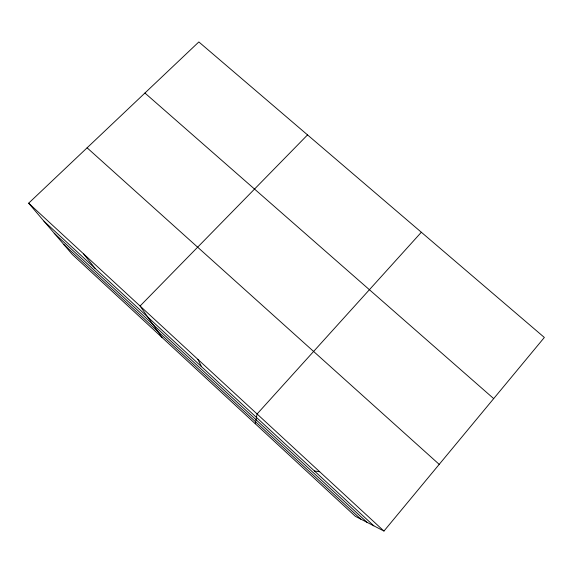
<?xml version="1.0" encoding="UTF-8"?>
<svg xmlns="http://www.w3.org/2000/svg" width="573" height="573" viewBox="0 0 573 573"><rect width="100%" height="100%" fill="white"/><g stroke="black" fill="none" stroke-linecap="round" stroke-linejoin="round"><path stroke-width="0.86" d="M255.279 423.741L257.091 413.985L421.341 232.251M383.96 531.056L544.35 337.461L198.845 41.944L28.65 203.193L72.277 254.433L355.367 516.33L383.96 531.056L28.65 203.193M307.536 134.906L140.077 306.011L161.994 337.433M314.441 470.977L319.698 471.751M144.926 93.034L493.69 398.607M87.103 147.813L439.212 464.374M43.92 221.128L373.847 525.849M54.234 233.247L367.085 522.368M63.832 244.513L360.832 519.145M83.687 253.975L95.261 268.544M197.857 359.328L201.488 366.656"/></g></svg>
